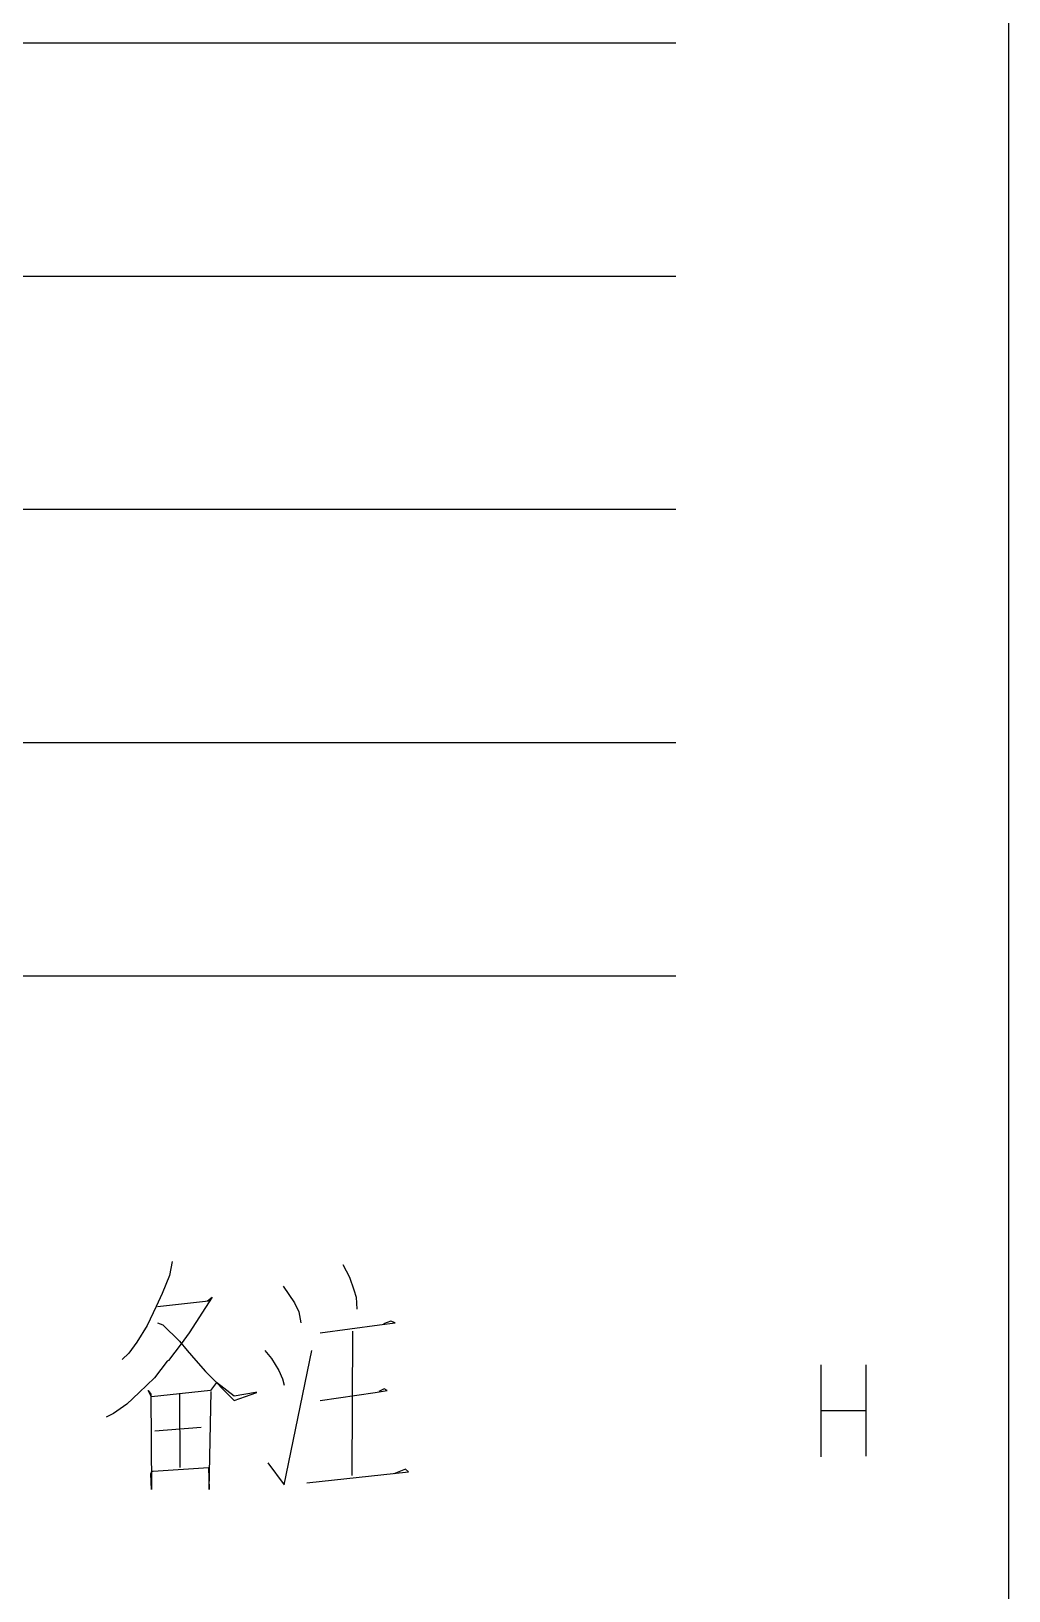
# Model space of a CAD drawing. Extents: x 0 to 8410, y 0 to 11890.
# Drawn here: x 8116.5 to 8410, y 685.4 to 1153.5 of the extents above; entities that cross this region are included whole.
import ezdxf

# ---------------------------------------------------------------- set-up
doc = ezdxf.new("R2010")
doc.units = 0
doc.header["$MEASUREMENT"] = 0
for name, color, linetype in [('6', 7, 'Continuous'), ('8', 7, 'Continuous'), ('9', 7, 'Continuous')]:
    doc.layers.add(name, color=color, linetype=linetype)

# ---------------------------------------------------------------- blocks, each defined once
blk = doc.blocks.new('BLKENT714')
at = {"layer": '8', "color": 15, "linetype": 'Continuous'}
blk.add_line((8410, 0), (8410, 11890), dxfattribs=at)
at = {"layer": '8', "color": 2, "linetype": 'Continuous'}
for p, q in [((8353.55, 753.205), (8353.55, 725.625)), ((8367.09, 753.205), (8367.09, 725.765)), ((8353.55, 739.485), (8366.91, 739.485))]:
    blk.add_line(p, q, dxfattribs=at)
at = {"layer": '8', "color": 7, "linetype": 'Continuous', "const_width": 0.03}
blk.add_lwpolyline([(8310, 100), (8310, 11790)], dxfattribs=at)
blk = doc.blocks.new('BLKENT829')
at = {"layer": '9', "color": 1, "linetype": 'Continuous'}
for p, q in [((6510, 1150), (8310, 1150)), ((6510, 1080), (8310, 1080)), ((6510, 1010), (8310, 1010)), ((6510, 940), (8310, 940)), ((6510, 870), (8310, 870))]:
    blk.add_line(p, q, dxfattribs=at)
at = {"layer": '9', "color": 2, "linetype": 'Continuous'}
for p, q in [((8158.83, 784.176), (8158.1, 780.059)), ((8210.07, 783.353), (8212.08, 779.51)), ((8158.1, 780.059), (8155.9, 774.569)), ((8212.08, 779.51), (8213.37, 775.667)), ((8155.9, 774.569), (8154.07, 770.725)), ((8170.91, 773.471), (8163.95, 762.765)), ((8169.44, 772.373), (8170.91, 773.471)), ((8192.14, 776.765), (8195.61, 771.824)), ((8213.37, 775.667), (8214.1, 773.471)), ((8214.1, 773.471), (8214.28, 769.902)), ((8154.07, 770.725), (8151.33, 764.961)), ((8154.44, 770.725), (8169.81, 772.373)), ((8169.81, 772.373), (8169.44, 772.373)), ((8195.61, 771.824), (8196.89, 769.078)), ((8196.89, 769.078), (8197.44, 765.784)), ((8151.33, 764.961), (8148.21, 760.02)), ((8154.44, 765.784), (8156.08, 765.235)), ((8156.08, 765.235), (8161.03, 760.294)), ((8203.3, 762.765), (8221.05, 765.235)), ((8213, 763.314), (8212.82, 719.941)), ((8221.05, 765.235), (8225.81, 765.784)), ((8224.53, 766.333), (8222.33, 765.51)), ((8225.81, 765.784), (8224.53, 766.333)), ((8148.21, 760.02), (8145.84, 756.725)), ((8161.57, 759.471), (8157.73, 754.529)), ((8161.03, 760.294), (8163.4, 757.549)), ((8163.95, 762.765), (8161.57, 759.471)), ((8145.84, 756.725), (8143.82, 754.804)), ((8157.37, 754.255), (8153.52, 749.314)), ((8157.73, 754.529), (8157.37, 754.255)), ((8163.4, 757.549), (8165.97, 754.529)), ((8165.97, 754.529), (8168.89, 751.235)), ((8186.65, 757.549), (8188.66, 755.078)), ((8188.66, 755.078), (8190.86, 751.51)), ((8192.5, 717.196), (8200.74, 757.549)), ((8153.52, 749.314), (8148.95, 744.922)), ((8168.89, 751.235), (8177.5, 742.451)), ((8190.86, 751.51), (8191.95, 749.039)), ((8191.95, 749.039), (8192.5, 747.118)), ((8148.95, 744.922), (8145.29, 741.353)), ((8152.61, 743.549), (8151.69, 745.471)), ((8151.69, 745.471), (8152.42, 744.373)), ((8152.42, 744.373), (8152.61, 715.824)), ((8170.36, 745.471), (8152.61, 743.549)), ((8161.03, 744.647), (8161.21, 722.412)), ((8169.99, 715.824), (8170.54, 745.196)), ((8172.19, 747.941), (8170.36, 745.471)), ((8177.5, 743.824), (8172.19, 747.941)), ((8177.5, 742.451), (8184.27, 744.922)), ((8183.9, 744.922), (8177.5, 743.824)), ((8184.27, 744.922), (8183.9, 744.922)), ((8203.3, 742.451), (8219.77, 744.922)), ((8219.77, 744.922), (8223.43, 745.471)), ((8222.52, 746.02), (8220.87, 745.196)), ((8223.43, 745.471), (8222.52, 746.02)), ((8145.29, 741.353), (8141.26, 738.608)), ((8141.26, 738.608), (8139.06, 737.51)), ((8153.7, 733.392), (8167.61, 734.49)), ((8152.42, 720.49), (8152.79, 721.314)), ((8152.79, 721.314), (8153.16, 721.314)), ((8153.16, 721.314), (8169.81, 722.412)), ((8169.81, 722.412), (8169.99, 715.824)), ((8187.56, 723.784), (8192.5, 717.196)), ((8199.27, 717.745), (8229.84, 721.039)), ((8228.92, 721.863), (8225.44, 720.49)), ((8229.84, 721.039), (8228.92, 721.863)), ((8152.61, 715.824), (8152.42, 720.49))]:
    blk.add_line(p, q, dxfattribs=at)
at = {"layer": '9', "color": 7, "linetype": 'Continuous', "const_width": 0.03}
for points in [[(8310, 700), (8310, 3320)], [(6510, 800), (8310, 800)]]:
    blk.add_lwpolyline(points, dxfattribs=at)

msp = doc.modelspace()

# ---------------------------------------------------------------- linework, layer by layer
at = {"layer": '6', "const_width": 0.03}
msp.add_lwpolyline([(6510, 700), (8310, 700)], dxfattribs=at)

# ---------------------------------------------------------------- block references
at = {"layer": '6'}
for name in ['BLKENT714', 'BLKENT829']:
    msp.add_blockref(name, (0, 0), dxfattribs=at)

doc.saveas('drawing.dxf')
